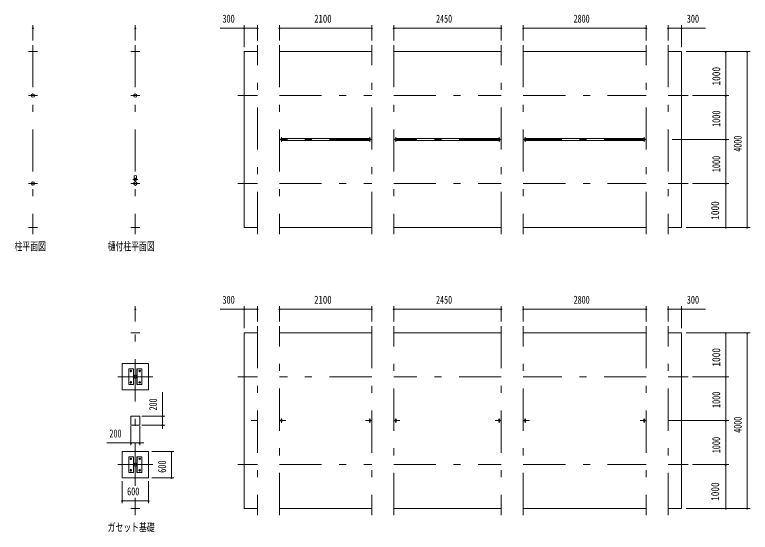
# Model space of a CAD drawing. Units: millimetres, scale not verified. Extents: x -32624 to 32629, y -14700 to 14700.
# Drawn here: x -27964 to -11221, y -11328 to 448 of the extents above; entities that cross this region are included whole.
import ezdxf
from ezdxf.enums import TextEntityAlignment as Align

# ---------------------------------------------------------------- set-up
doc = ezdxf.new("R2010")
doc.units = ezdxf.units.MM
doc.header["$LTSCALE"] = 80
doc.linetypes.add('USER3', pattern=[24, 12, -5, 2, -5])
for name, color, linetype, lineweight in [('0-2_1-0BOLD', 7, 'Continuous', 18), ('0-3_1-2CENTER', 3, 'USER3', 18), ('0-5_1-5DIM', 3, 'Continuous', 18)]:
    doc.layers.add(name, color=color, linetype=linetype, lineweight=lineweight)
doc.styles.add('ＭＳ ゴシック', font='')
doc.styles.get('ＭＳ ゴシック').set_extended_font_data('MS Gothic')

msp = doc.modelspace()

# ---------------------------------------------------------------- linework, layer by layer
at = {"layer": '0-2_1-0BOLD'}
for p, q in [((-27649.14, -392.46), (-27449.14, -392.46)), ((-25319.41, -392.46), (-25119.41, -392.46)), ((-19837.95, -392.45), (-21937.96, -392.45)), ((-16887.95, -392.45), (-19337.95, -392.45)), ((-13587.95, -392.45), (-16387.95, -392.45)), ((-21891.61, -2371.1), (-19884.31, -2371.1)), ((-19884.31, -2413.81), (-21891.61, -2413.81)), ((-16934.3, -2371.1), (-19291.6, -2371.1)), ((-19291.6, -2413.81), (-16934.3, -2413.81)), ((-16341.6, -2371.1), (-13634.31, -2371.1)), ((-13634.31, -2413.81), (-16341.6, -2413.81)), ((-25246.91, -3292.94), (-25246.91, -3217.42)), ((-25224.01, -3331.19), (-25224.01, -3352.97)), ((-25222.4, -3354.42), (-25222.4, -3329.79)), ((-25216.41, -3329.79), (-25216.41, -3354.42)), ((-25214.8, -3352.97), (-25214.8, -3331.19)), ((-25191.91, -3217.42), (-25191.91, -3292.94)), ((-27449.14, -4392.46), (-27649.14, -4392.46)), ((-25119.41, -4392.46), (-25319.41, -4392.46)), ((-21937.96, -4392.45), (-19837.95, -4392.45)), ((-19337.95, -4392.45), (-16887.95, -4392.45)), ((-16387.95, -4392.45), (-13587.95, -4392.45)), ((-13087.95, -4392.45), (-12787.96, -4392.45)), ((-25319.41, -6787.46), (-25119.41, -6787.46)), ((-21937.96, -6787.46), (-19837.95, -6787.46)), ((-19337.95, -6787.46), (-16887.95, -6787.46)), ((-16387.95, -6787.46), (-13587.95, -6787.46)), ((-13087.95, -6787.46), (-12787.96, -6787.46)), ((-25262.06, -7607.46), (-25262.06, -7967.46)), ((-25176.76, -7967.46), (-25176.76, -7607.46)), ((-25262.06, -9967.46), (-25262.06, -9607.46)), ((-25176.76, -9607.46), (-25176.76, -9967.46)), ((-25119.41, -10787.46), (-25319.41, -10787.46)), ((-19837.95, -10787.46), (-21937.96, -10787.46)), ((-16887.95, -10787.46), (-19337.95, -10787.46)), ((-13587.95, -10787.46), (-16387.95, -10787.46))]:
    msp.add_line(p, q, dxfattribs=at)
for points in [[(-22437.96, -392.45), (-22737.95, -392.45), (-22737.95, -4392.45), (-22437.96, -4392.45)], [(-12787.96, -4392.45), (-12787.96, -392.45), (-13087.95, -392.45)], [(-22437.96, -10787.46), (-22737.95, -10787.46), (-22737.95, -6787.46), (-22437.96, -6787.46)], [(-12787.96, -6787.46), (-12787.96, -10787.46), (-13087.95, -10787.46)]]:
    msp.add_lwpolyline(points, dxfattribs=at)
for points in [[(-25519.41, -8087.46), (-24919.41, -8087.46), (-24919.41, -7487.46), (-25519.41, -7487.46)], [(-25257.56, -7607.46), (-25369.56, -7607.46), (-25369.56, -7967.46), (-25257.56, -7967.46)], [(-25069.26, -7967.46), (-25069.26, -7607.46), (-25181.26, -7607.46), (-25181.26, -7967.46)], [(-25119.4, -8887.46), (-25119.4, -8687.46), (-25319.41, -8687.46), (-25319.41, -8887.46)], [(-24919.41, -10087.46), (-24919.41, -9487.46), (-25519.41, -9487.46), (-25519.41, -10087.46)], [(-25369.56, -9967.46), (-25369.56, -9607.46), (-25257.56, -9607.46), (-25257.56, -9967.46)], [(-25181.26, -9607.46), (-25069.26, -9607.46), (-25069.26, -9967.46), (-25181.26, -9967.46)]]:
    msp.add_lwpolyline(points, close=True, dxfattribs=at)
for centre, radius in [((-27549.14, -1392.46), 38.15), ((-27549.14, -1392.46), 35.35), ((-25219.41, -1392.46), 38.15), ((-25219.41, -1392.46), 35.35), ((-25219.41, -3302.46), 27.5), ((-25219.41, -3271.11), 2.25), ((-27549.14, -3392.46), 38.15), ((-27549.14, -3392.46), 35.35), ((-25219.41, -3392.46), 38.15), ((-25219.41, -3392.46), 35.35), ((-25219.41, -3434.45), 2.25), ((-25319.41, -7657.46), 14.5), ((-25119.41, -7657.46), 14.5), ((-25219.41, -7787.46), 38.15), ((-25219.41, -7787.46), 35.35), ((-25319.41, -7917.46), 14.5), ((-25119.41, -7917.46), 14.5), ((-21891.61, -8787.46), 21.35), ((-21891.61, -8787.46), 19.05), ((-19884.3, -8787.46), 21.35), ((-19884.3, -8787.46), 19.05), ((-19291.6, -8787.46), 21.35), ((-19291.6, -8787.46), 19.05), ((-16934.3, -8787.46), 21.35), ((-16934.3, -8787.46), 19.05), ((-16341.6, -8787.46), 21.35), ((-16341.6, -8787.46), 19.05), ((-13634.3, -8787.46), 21.35), ((-13634.3, -8787.46), 19.05), ((-25319.41, -9657.46), 14.5), ((-25119.41, -9657.46), 14.5), ((-25219.41, -9787.46), 38.15), ((-25219.41, -9787.46), 35.35), ((-25319.41, -9917.46), 14.5), ((-25119.41, -9917.46), 14.5)]:
    msp.add_circle(centre, radius, dxfattribs=at)
for centre, radius, start, end in [((-21891.61, -2392.46), 21.35, 90, 270), ((-19884.31, -2392.46), 21.35, 270, 90), ((-19291.6, -2392.46), 21.35, 90, 270), ((-16934.3, -2392.46), 21.35, 270, 90), ((-16341.6, -2392.46), 21.35, 90, 270), ((-13634.31, -2392.46), 21.35, 270, 90), ((-25219.41, -3302.46), 29.1, 95.93016, 260.90512), ((-25219.41, -3252.91), 44.9, 52.23546, 127.76454), ((-25219.41, -3319.86), 44.9, 109.58864, 127.76454), ((-25219.41, -3271.11), 3.85, 321.34222, 270), ((-25219.41, -3302.46), 29.1, 279.09488, 90), ((-25219.41, -3319.86), 44.9, 52.23546, 70.41136), ((-25219.41, -3392.46), 39.75, 96.64514, 265.61671), ((-25219.41, -3434.45), 3.85, 90, 37.90752), ((-25219.41, -3392.46), 39.75, 270, 83.35486)]:
    msp.add_arc(centre, radius, start, end, dxfattribs=at)
at = {"layer": '0-3_1-2CENTER'}
for p, q in [((-27549.14, -242.46), (-27549.14, -4542.46)), ((-25219.41, -242.46), (-25219.41, -4542.46)), ((-22437.96, -4542.46), (-22437.96, -242.45)), ((-21937.96, -242.45), (-21937.96, -4542.46)), ((-19837.95, -4542.46), (-19837.95, -242.45)), ((-19337.95, -242.45), (-19337.95, -4542.46)), ((-16887.95, -4542.46), (-16887.95, -242.45)), ((-16387.95, -242.45), (-16387.95, -4542.46)), ((-13587.95, -4542.46), (-13587.95, -242.45)), ((-13087.95, -242.45), (-13087.95, -4542.46)), ((-27449.14, -1392.46), (-27649.14, -1392.46)), ((-25319.41, -1392.46), (-25119.41, -1392.46)), ((-22887.95, -1392.46), (-22437.96, -1392.46)), ((-21937.96, -1392.46), (-19837.95, -1392.46)), ((-19337.95, -1392.46), (-16887.95, -1392.46)), ((-16387.95, -1392.46), (-13587.95, -1392.46)), ((-13087.95, -1392.46), (-12637.95, -1392.46)), ((-21891.61, -2341.11), (-21891.61, -2443.81)), ((-19884.31, -2443.81), (-19884.31, -2341.11)), ((-19291.6, -2341.11), (-19291.6, -2443.81)), ((-16934.3, -2443.81), (-16934.3, -2341.11)), ((-16341.6, -2341.11), (-16341.6, -2443.81)), ((-13634.31, -2443.81), (-13634.31, -2341.11)), ((-19837.95, -2392.46), (-21937.96, -2392.46)), ((-16887.95, -2392.46), (-19337.95, -2392.46)), ((-13587.96, -2392.46), (-16387.95, -2392.46)), ((-25164.41, -3302.46), (-25274.41, -3302.46)), ((-25230.17, -3342.13), (-25208.65, -3342.13)), ((-27649.14, -3392.46), (-27449.14, -3392.46)), ((-25319.41, -3392.46), (-25119.41, -3392.46)), ((-22887.95, -3392.46), (-22437.96, -3392.46)), ((-21937.96, -3392.46), (-19837.95, -3392.46)), ((-19337.95, -3392.46), (-16887.95, -3392.46)), ((-16387.95, -3392.46), (-13587.95, -3392.46)), ((-13087.95, -3392.46), (-12637.95, -3392.46)), ((-25219.41, -10269.59), (-25219.41, -6637.46)), ((-22437.96, -6637.46), (-22437.96, -10937.46)), ((-21937.96, -10937.46), (-21937.96, -6637.46)), ((-19837.95, -6637.46), (-19837.95, -10937.46)), ((-19337.95, -10937.46), (-19337.95, -6637.46)), ((-16887.95, -6637.46), (-16887.95, -10937.46)), ((-16387.95, -10937.46), (-16387.95, -6637.46)), ((-13587.95, -6637.46), (-13587.95, -10937.46)), ((-13087.95, -10937.46), (-13087.95, -6637.46)), ((-25344.4, -7657.46), (-25294.41, -7657.46)), ((-25319.41, -7682.46), (-25319.41, -7632.46)), ((-25144.41, -7657.46), (-25094.41, -7657.46)), ((-25119.41, -7632.46), (-25119.41, -7682.46)), ((-24819.41, -7787.46), (-25619.41, -7787.46)), ((-22437.96, -7787.46), (-22887.95, -7787.46)), ((-19837.95, -7787.46), (-21937.96, -7787.46)), ((-16887.95, -7787.46), (-19337.95, -7787.46)), ((-13587.95, -7787.46), (-16387.95, -7787.46)), ((-12637.95, -7787.46), (-13087.95, -7787.46)), ((-25344.4, -7917.46), (-25294.41, -7917.46)), ((-25319.41, -7892.46), (-25319.41, -7942.46)), ((-25144.41, -7917.46), (-25094.41, -7917.46)), ((-25119.41, -7942.46), (-25119.41, -7892.46)), ((-22579.38, -8787.46), (-22437.96, -8787.46)), ((-21937.96, -8787.46), (-21796.54, -8787.46)), ((-21891.61, -8736.11), (-21891.61, -8838.81)), ((-19837.95, -8787.46), (-19979.38, -8787.46)), ((-19884.3, -8838.81), (-19884.3, -8736.11)), ((-19196.53, -8787.46), (-19337.95, -8787.46)), ((-19291.6, -8736.11), (-19291.6, -8838.81)), ((-16887.95, -8787.46), (-17029.38, -8787.46)), ((-16934.3, -8838.81), (-16934.3, -8736.11)), ((-16246.53, -8787.46), (-16387.95, -8787.46)), ((-16341.6, -8736.11), (-16341.6, -8838.81)), ((-13587.95, -8787.46), (-13729.38, -8787.46)), ((-13634.3, -8736.11), (-13634.3, -8838.81)), ((-12946.53, -8787.46), (-13087.95, -8787.46)), ((-25344.4, -9657.46), (-25294.41, -9657.46)), ((-25319.41, -9682.46), (-25319.41, -9632.46)), ((-25144.41, -9657.46), (-25094.41, -9657.46)), ((-25119.41, -9632.46), (-25119.41, -9682.46)), ((-24819.41, -9787.46), (-25619.41, -9787.46)), ((-22437.96, -9787.46), (-22887.95, -9787.46)), ((-21937.96, -9787.46), (-19837.95, -9787.46)), ((-19337.95, -9787.46), (-16887.95, -9787.46)), ((-16387.95, -9787.46), (-13587.95, -9787.46)), ((-13087.95, -9787.46), (-12637.95, -9787.46)), ((-25294.41, -9917.46), (-25344.4, -9917.46)), ((-25319.41, -9892.46), (-25319.41, -9942.46)), ((-25094.41, -9917.46), (-25144.41, -9917.46)), ((-25119.41, -9892.46), (-25119.41, -9942.46)), ((-25219.41, -10542.46), (-25219.41, -10937.46))]:
    msp.add_line(p, q, dxfattribs=at)
at = {"layer": '0-5_1-5DIM'}
for p, q in [((-27549.14, 212.54), (-27549.14, -137.46)), ((-25219.41, -137.46), (-25219.41, 212.54)), ((-22737.96, 212.55), (-22737.96, -287.46)), ((-22437.96, -137.45), (-22437.96, 212.55)), ((-21937.96, 212.55), (-21937.96, -137.45)), ((-19837.95, -137.45), (-19837.95, 212.55)), ((-19337.95, 212.55), (-19337.95, -137.45)), ((-16887.95, -137.45), (-16887.95, 212.55)), ((-16387.95, 212.55), (-16387.95, -137.45)), ((-13587.95, -137.45), (-13587.95, 212.55)), ((-13087.95, 212.55), (-13087.95, -137.45)), ((-12787.96, -287.46), (-12787.96, 212.55)), ((-27535.14, 142.54), (-27563.14, 142.54)), ((-25205.41, 142.54), (-25233.41, 142.54)), ((-22437.96, 142.55), (-23287.46, 142.55)), ((-22723.96, 142.55), (-22751.96, 142.55)), ((-22423.96, 142.55), (-22451.96, 142.55)), ((-21923.96, 142.55), (-21951.96, 142.55)), ((-19837.95, 142.55), (-21937.96, 142.55)), ((-19823.95, 142.55), (-19851.95, 142.55)), ((-19323.95, 142.55), (-19351.95, 142.55)), ((-16887.95, 142.55), (-19337.95, 142.55)), ((-16873.96, 142.55), (-16901.96, 142.55)), ((-16373.95, 142.55), (-16401.95, 142.55)), ((-13587.95, 142.55), (-16387.95, 142.55)), ((-13573.95, 142.55), (-13601.95, 142.55)), ((-13073.95, 142.55), (-13101.95, 142.55)), ((-13087.95, 142.55), (-12238.46, 142.55)), ((-12773.96, 142.55), (-12801.96, 142.55)), ((-11220.96, -392.45), (-12682.96, -392.45)), ((-11766.96, -392.45), (-11794.96, -392.45)), ((-11780.96, -392.45), (-11780.96, -4392.46)), ((-11276.96, -392.45), (-11304.96, -392.45)), ((-11290.96, -4392.46), (-11290.96, -392.45)), ((-12532.96, -1392.46), (-11710.96, -1392.46)), ((-11766.96, -1392.46), (-11794.96, -1392.46)), ((-11710.96, -2392.46), (-12999.56, -2392.46)), ((-11766.96, -2392.46), (-11794.96, -2392.46)), ((-12532.96, -3392.46), (-11710.96, -3392.46)), ((-11766.96, -3392.46), (-11794.96, -3392.46)), ((-12682.96, -4392.46), (-11220.96, -4392.46)), ((-11766.96, -4392.46), (-11794.96, -4392.46)), ((-11276.96, -4392.46), (-11304.96, -4392.46)), ((-25219.41, -6532.46), (-25219.41, -6182.46)), ((-22737.96, -6682.46), (-22737.96, -6182.46)), ((-22437.96, -6182.46), (-22437.96, -6532.46)), ((-21937.96, -6532.46), (-21937.96, -6182.46)), ((-19837.95, -6182.46), (-19837.95, -6532.46)), ((-19337.95, -6532.46), (-19337.95, -6182.46)), ((-16887.95, -6182.46), (-16887.95, -6532.46)), ((-16387.95, -6532.46), (-16387.95, -6182.46)), ((-13587.95, -6182.46), (-13587.95, -6532.46)), ((-13087.95, -6532.46), (-13087.95, -6182.46)), ((-12787.96, -6182.46), (-12787.96, -6682.46)), ((-25205.41, -6252.46), (-25233.41, -6252.46)), ((-23287.46, -6252.46), (-22437.96, -6252.46)), ((-22723.96, -6252.46), (-22751.96, -6252.46)), ((-22423.96, -6252.46), (-22451.96, -6252.46)), ((-21923.96, -6252.46), (-21951.96, -6252.46)), ((-21937.96, -6252.46), (-19837.95, -6252.46)), ((-19823.95, -6252.46), (-19851.95, -6252.46)), ((-19323.95, -6252.46), (-19351.95, -6252.46)), ((-19337.95, -6252.46), (-16887.95, -6252.46)), ((-16873.96, -6252.46), (-16901.96, -6252.46)), ((-16373.95, -6252.46), (-16401.95, -6252.46)), ((-16387.95, -6252.46), (-13587.95, -6252.46)), ((-13573.95, -6252.46), (-13601.95, -6252.46)), ((-13073.95, -6252.46), (-13101.95, -6252.46)), ((-13087.95, -6252.46), (-12238.46, -6252.46)), ((-12773.96, -6252.46), (-12801.96, -6252.46)), ((-12682.96, -6787.46), (-11220.96, -6787.46)), ((-11766.96, -6787.46), (-11794.96, -6787.46)), ((-11780.96, -10787.46), (-11780.96, -6787.46)), ((-11276.96, -6787.46), (-11304.96, -6787.46)), ((-11290.96, -6787.46), (-11290.96, -10787.46)), ((-11710.96, -7787.46), (-12532.96, -7787.46)), ((-11766.96, -7787.46), (-11794.96, -7787.46)), ((-24598.83, -8137.96), (-24598.83, -8973.63)), ((-25069.27, -8687.46), (-24548.83, -8687.46)), ((-24584.83, -8687.46), (-24612.83, -8687.46)), ((-11710.96, -8787.46), (-12999.56, -8787.46)), ((-11766.96, -8787.46), (-11794.96, -8787.46)), ((-25319.41, -9344.53), (-25319.41, -8916.33)), ((-25119.4, -8916.33), (-25119.4, -9344.53)), ((-24548.83, -8887.46), (-25069.27, -8887.46)), ((-24584.83, -8887.46), (-24612.83, -8887.46)), ((-25027.6, -9294.53), (-25868.91, -9294.53)), ((-25305.41, -9294.53), (-25333.41, -9294.53)), ((-25105.4, -9294.53), (-25133.4, -9294.53)), ((-24344.41, -9487.46), (-24844.41, -9487.46)), ((-24380.41, -9487.46), (-24408.41, -9487.46)), ((-24394.41, -10087.46), (-24394.41, -9487.46)), ((-12532.96, -9787.46), (-11710.96, -9787.46)), ((-11766.96, -9787.46), (-11794.96, -9787.46)), ((-25519.41, -10162.46), (-25519.41, -10662.46)), ((-24919.41, -10662.46), (-24919.41, -10162.46)), ((-24844.41, -10087.46), (-24344.41, -10087.46)), ((-24380.41, -10087.46), (-24408.41, -10087.46)), ((-25505.41, -10612.46), (-25533.41, -10612.46)), ((-25519.41, -10612.46), (-24919.41, -10612.46)), ((-24905.41, -10612.46), (-24933.41, -10612.46)), ((-11220.96, -10787.46), (-12682.96, -10787.46)), ((-11766.96, -10787.46), (-11794.96, -10787.46)), ((-11276.96, -10787.46), (-11304.96, -10787.46))]:
    msp.add_line(p, q, dxfattribs=at)
for centre in [(-27549.14, 142.54), (-25219.41, 142.54), (-22737.96, 142.55), (-22437.96, 142.55), (-21937.96, 142.55), (-19837.95, 142.55), (-19337.95, 142.55), (-16887.96, 142.55), (-16387.95, 142.55), (-13587.95, 142.55), (-13087.95, 142.55), (-12787.96, 142.55), (-11780.96, -392.45), (-11290.96, -392.45), (-11780.96, -1392.46), (-11780.96, -2392.46), (-11780.96, -3392.46), (-11780.96, -4392.46), (-11290.96, -4392.46), (-25219.41, -6252.46), (-22737.96, -6252.46), (-22437.96, -6252.46), (-21937.96, -6252.46), (-19837.95, -6252.46), (-19337.95, -6252.46), (-16887.96, -6252.46), (-16387.95, -6252.46), (-13587.95, -6252.46), (-13087.95, -6252.46), (-12787.96, -6252.46), (-11780.96, -6787.46), (-11290.96, -6787.46), (-11780.96, -7787.46), (-24598.83, -8687.46), (-11780.96, -8787.46), (-24598.83, -8887.46), (-25319.41, -9294.53), (-25119.4, -9294.53), (-24394.41, -9487.46), (-11780.96, -9787.46), (-24394.41, -10087.46), (-25519.41, -10612.46), (-24919.41, -10612.46), (-11780.96, -10787.46), (-11290.96, -10787.46)]:
    msp.add_arc(centre, 14, 180, 0, dxfattribs=at)

# ---------------------------------------------------------------- texts
at = {"layer": '0-5_1-5DIM', "color": 7, "style": 'ＭＳ ゴシック'}
for s, width, p in [('300', 0.75, (-23235.45, 212.54)), ('2100', 0.8, (-21147.5, 212.54)), ('2450', 0.7, (-18373.37, 212.54)), ('2800', 0.7, (-15241.73, 212.54)), ('300', 0.75, (-12665.95, 212.54)), ('柱平面図', 0.7, (-27969.14, -4967.58)), ('樋付柱平面図', 0.7, (-25849.41, -4967.59)), ('300', 0.75, (-23235.45, -6182.46)), ('2100', 0.8, (-21147.5, -6182.46)), ('2450', 0.7, (-18373.37, -6182.46)), ('2800', 0.7, (-15241.73, -6182.46)), ('300', 0.75, (-12665.95, -6182.46)), ('200', 0.7, (-25807.32, -9224.53)), ('600', 0.75, (-25405.41, -10542.46)), ('ガセット基礎', 0.7, (-25849.41, -11362.59))]:
    msp.add_text(s, height=182.3, dxfattribs=dict(at, width=width)).set_placement(p, align=Align.BOTTOM_LEFT)
for s, width, p in [('1000', 0.85, (-11850.96, -1162.38)), ('1000', 0.75, (-11850.96, -2105.03)), ('4000', 0.7, (-11360.96, -2669.25)), ('1000', 0.75, (-11850.96, -3135.03)), ('1000', 0.85, (-11875.83, -4217.96)), ('1000', 0.85, (-11850.96, -7557.39)), ('1000', 0.75, (-11850.96, -8500.04)), ('200', 0.7, (-24668.83, -8555.88)), ('4000', 0.7, (-11360.96, -9064.26)), ('1000', 0.75, (-11850.96, -9530.04)), ('600', 0.75, (-24464.41, -9973.46)), ('1000', 0.85, (-11875.83, -10612.96))]:
    msp.add_text(s, height=182.3, rotation=90, dxfattribs=dict(at, width=width)).set_placement(p, align=Align.BOTTOM_LEFT)

doc.saveas('drawing.dxf')
